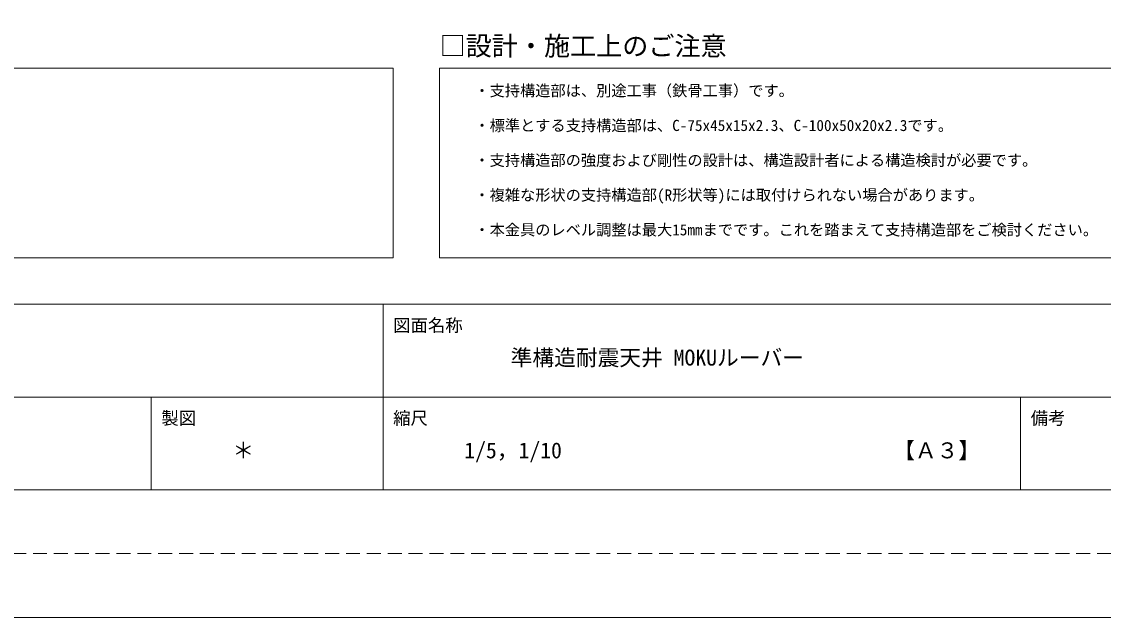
# Model space of a CAD drawing. Units: millimetres on the paper. Extents: x -210 to 210, y -148 to 148.
# Drawn here: x 38.8 to 132.1, y -148.5 to -97.1 of the extents above; entities that cross this region are included whole.
import ezdxf
from ezdxf.enums import TextEntityAlignment as Align

# ---------------------------------------------------------------- set-up
doc = ezdxf.new("R2010")
doc.units = ezdxf.units.MM
doc.linetypes.add('DASHED1', pattern=[1.8, 1.2, -0.6])
doc.layers.add('0-0_中心線', color=7, linetype='Continuous', lineweight=18)
doc.layers.add('F-3_野縁', color=3, linetype='Continuous', lineweight=18)
doc.layers.add('F-6_文字__矢印', color=7, linetype='Continuous')
doc.styles.add('ＭＳ ゴシック', font='')
doc.styles.get('ＭＳ ゴシック').set_extended_font_data('MS Gothic')

msp = doc.modelspace()

# ---------------------------------------------------------------- linework, layer by layer
at = {"layer": '0-0_中心線'}
msp.add_lwpolyline([(-210, 148.5), (210, 148.5), (210, -148.5), (-210, -148.5)], close=True, dxfattribs=at)
at = {"layer": 'F-3_野縁'}
for p, q in [((-45.25, -101.15), (70.875, -101.15)), ((70.875, -101.15), (70.875, -117.5)), ((74.875, -101.15), (74.875, -117.5)), ((74.875, -101.15), (191, -101.15)), ((-45.25, -117.5), (70.875, -117.5)), ((74.875, -117.5), (191, -117.5)), ((-195, -121.5), (195, -121.5))]:
    msp.add_line(p, q, dxfattribs=at)
at = {"layer": 'F-3_野縁', "color": 7}
for p, q in [((70, -121.5), (70, -137.5)), ((10, -129.5), (195, -129.5)), ((50, -129.5), (50, -137.5)), ((125, -129.5), (125, -137.5)), ((125, -129.5), (125, -137.5))]:
    msp.add_line(p, q, dxfattribs=at)
at = {"layer": 'F-3_野縁', "linetype": 'DASHED1'}
msp.add_line((-205, -143), (205, -143), dxfattribs=at)
at = {"layer": 'F-3_野縁'}
msp.add_lwpolyline([(-195, 137.5), (-195, -137.5), (195, -137.5)], dxfattribs=at)

# ---------------------------------------------------------------- texts
at = {"layer": 'F-6_文字__矢印', "style": 'ＭＳ ゴシック'}
for s, height, p in [('□設計・施工上のご注意', 1.65, (74.875, -100.543)), ('・支持構造部は、別途工事（鉄骨工事）です。', 0.9622, (77.875, -103.85)), ('・標準とする支持構造部は、C-75x45x15x2.3、C-100x50x20x2.3です。', 0.9622, (77.875, -106.85)), ('・支持構造部の強度および剛性の設計は、構造設計者による構造検討が必要です。', 0.9622, (77.875, -109.85)), ('・複雑な形状の支持構造部(R形状等)には取付けられない場合があります。', 0.9622, (77.875, -112.85)), ('・本金具のレベル調整は最大15mmまでです。これを踏まえて支持構造部をご検討ください。', 0.9622, (77.875, -115.85)), ('図面名称', 1.1, (70.863, -124.2)), ('準構造耐震天井 MOKUルーバー', 1.375, (81, -127.2)), ('製図', 1.1, (50.863, -132.2)), ('縮尺', 1.1, (70.863, -132.2)), ('備考', 1.1, (125.863, -132.2)), ('＊', 1.375, (57, -135.2)), ('1/5，1/10', 1.375, (77, -135.2)), ('【Ａ３】', 1.375, (114, -135.2))]:
    msp.add_text(s, height=height, dxfattribs=at).set_placement(p, align=Align.BOTTOM_LEFT)

doc.saveas('drawing.dxf')
